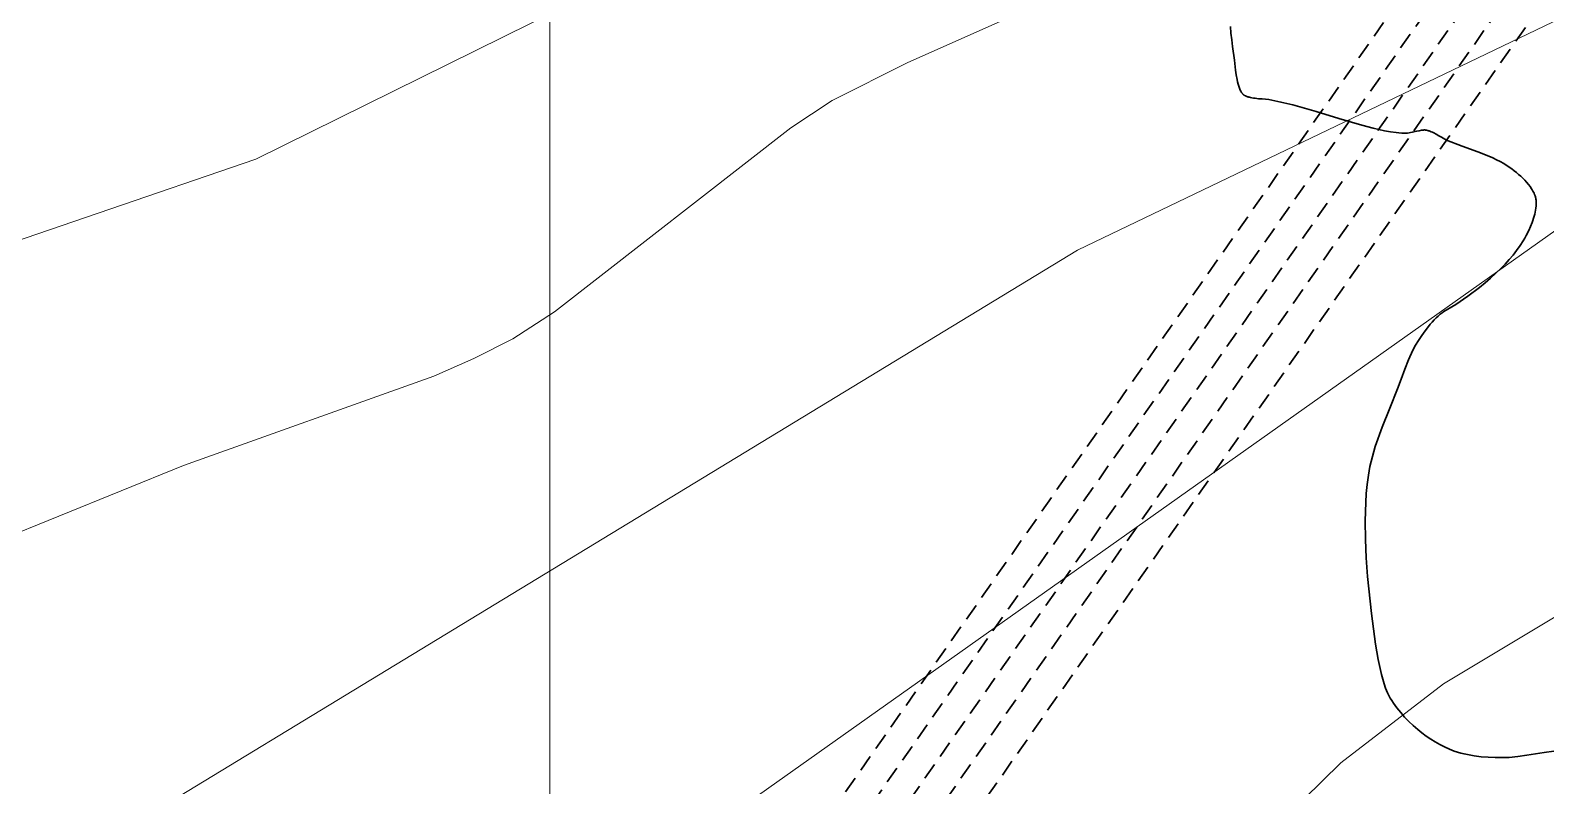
# Model space of a CAD drawing. Header units: inches. Extents: x 36473197 to 36486087, y 3899343 to 3911260.
# Drawn here: x 36479891.5 to 36480208, y 3904291.4 to 3904449.1 of the extents above; entities that cross this region are included whole.
import ezdxf

# ---------------------------------------------------------------- set-up
doc = ezdxf.new("R2010")
doc.units = ezdxf.units.IN
doc.header["$MEASUREMENT"] = 0
doc.linetypes.add('虚线', pattern=[0.0045, 0.00175, -0.001, 0.00175])
for name, color, linetype, lineweight in [('4煤底板等值线', 7, 'Continuous', 0), ('四盘区辅运巷', 7, 'Continuous', 0), ('水系', 7, 'Continuous', 0), ('经纬网', 7, 'Continuous', 0)]:
    doc.layers.add(name, color=color, linetype=linetype, lineweight=lineweight)

msp = doc.modelspace()

# ---------------------------------------------------------------- linework, layer by layer
at = {"layer": '4煤底板等值线', "color": 7, "linetype": 'Continuous', "lineweight": 0, "flags": 128}
for points in [[(36479538.99, 3904075.44), (36479647.34, 3904245.45), (36479659.34, 3904261.13), (36479668.26, 3904270.52), (36479687.67, 3904287.88), (36479719.17, 3904311.52), (36479837.88, 3904382.66), (36479872.67, 3904399.6), (36479938.59, 3904422.19), (36480105.22, 3904504.49), (36480113.49, 3904509.64), (36480124.65, 3904518.53), (36480156.97, 3904547.12), (36480174.52, 3904559.12), (36480211.72, 3904580.08), (36480270.17, 3904606.7), (36480300.32, 3904617.45)], [(36479692.88, 3903719.81), (36479715.33, 3903976.95), (36479724.45, 3904028.15), (36479733.48, 3904062.5), (36479739.54, 3904079.03), (36479745.13, 3904090.86), (36479747.27, 3904094.64), (36479750.88, 3904100.11), (36479758.98, 3904110.5), (36479772.64, 3904125.01), (36479782.46, 3904134.03), (36479801.59, 3904149.19), (36479821.82, 3904162.84), (36479848.47, 3904177.74), (36479865.22, 3904185.06), (36479908.51, 3904197.66), (36479914.43, 3904200), (36479918.91, 3904202.26), (36479931.78, 3904210.22), (36480211.83, 3904408.52), (36480254.11, 3904433.62), (36480310.04, 3904459.63), (36480483.45, 3904526.99)], [(36479580.11, 3903972.99), (36479593.09, 3904038.81), (36479606.43, 3904083.8), (36479617.78, 3904112.72), (36479624.4, 3904126.69), (36479631.85, 3904140.19), (36479644.83, 3904158.93), (36479659.44, 3904176.56), (36479669.94, 3904187.63), (36479745.53, 3904250.99), (36479851.08, 3904323.7), (36479884.34, 3904342.35), (36479923.5, 3904358.23), (36479975.77, 3904376.86), (36479984.16, 3904380.54), (36479992.29, 3904384.69), (36480000.96, 3904390.27), (36480050.34, 3904428.68), (36480058.96, 3904434.43), (36480074.79, 3904442.37), (36480123.52, 3904464.06), (36480170.31, 3904496.87), (36480211.05, 3904519.59)], [(36479659.93, 3904025.4), (36479666.24, 3904056.49), (36479672.11, 3904076.65), (36479675.79, 3904086.45), (36479680.04, 3904095.59), (36479689.94, 3904113.28), (36479701.27, 3904130.18), (36479713.8, 3904146.18), (36479720.49, 3904153.76), (36479736.51, 3904169.33), (36479771.4, 3904197.37), (36480110.24, 3904403.15), (36480225.25, 3904458.39)], [(36479783.65, 3903796.34), (36479779.04, 3903939.13), (36479780.23, 3903963.15), (36479782.79, 3903980.94), (36479786.56, 3903996.51), (36479791.88, 3904011.78), (36479798.69, 3904026.57), (36479806.88, 3904040.7), (36479816.34, 3904053.98), (36479826.98, 3904066.24), (36479838.7, 3904077.29), (36479853.01, 3904088.16), (36479934.54, 3904135.32), (36479970.04, 3904161.15), (36479983.01, 3904168.05), (36480057.36, 3904200.81), (36480070.2, 3904207.69), (36480076.36, 3904211.52), (36480088.36, 3904220.75), (36480165.26, 3904296.18), (36480186.66, 3904312.66), (36480286.22, 3904372.27)]]:
    msp.add_lwpolyline(points, dxfattribs=at)
at = {"layer": '四盘区辅运巷', "linetype": '虚线', "lineweight": 30, "ltscale": 2000, "flags": 128}
for points, elevation in [([(36479983.75, 3904157.77), (36480970.76, 3905567.89)], 0.2), ([(36479994.42, 3904162.27), (36480979.51, 3905569.43)], 0.2), ([(36479679.42, 3903733.44), (36480951.9, 3905551.42)], 0.2), ([(36479999.91, 3904158.43), (36480967.45, 3905540.53)], 0.4), ([(36479680.19, 3903744.88), (36480197.99, 3904484.7)], 0.2)]:
    msp.add_lwpolyline(points, dxfattribs=dict(at, elevation=elevation))
at = {"layer": '水系', "color": 151, "linetype": 'Continuous', "lineweight": 30, "true_color": 0x7fbfff, "flags": 128}
msp.add_lwpolyline([(36480209.71, 3904298.61), (36480207.74, 3904298.33), (36480205.9, 3904298.03), (36480204.07, 3904297.73), (36480202.23, 3904297.47), (36480200.38, 3904297.29), (36480198.92, 3904297.23), (36480197.47, 3904297.24), (36480196.01, 3904297.3), (36480194.56, 3904297.43), (36480193.12, 3904297.61), (36480192.41, 3904297.73), (36480191.7, 3904297.86), (36480191, 3904298.01), (36480190.3, 3904298.18), (36480188.93, 3904298.6), (36480188.42, 3904298.79), (36480187.91, 3904299), (36480186.9, 3904299.46), (36480185.92, 3904299.97), (36480184.95, 3904300.52), (36480184.01, 3904301.11), (36480183.09, 3904301.73), (36480182.19, 3904302.39), (36480181.32, 3904303.09), (36480180.36, 3904303.92), (36480179.45, 3904304.78), (36480178.57, 3904305.69), (36480177.74, 3904306.63), (36480176.96, 3904307.61), (36480176.59, 3904308.11), (36480176.23, 3904308.62), (36480175.89, 3904309.15), (36480175.56, 3904309.68), (36480175.26, 3904310.22), (36480174.98, 3904310.77), (36480174.78, 3904311.24), (36480174.6, 3904311.7), (36480174.27, 3904312.66), (36480173.98, 3904313.63), (36480173.72, 3904314.61), (36480173.02, 3904317.73), (36480172.47, 3904320.89), (36480172.04, 3904324.09), (36480171.66, 3904327.3), (36480170.84, 3904335.04), (36480170.56, 3904338.92), (36480170.37, 3904342.79), (36480170.32, 3904346.65), (36480170.43, 3904350.48), (36480170.56, 3904352.39), (36480170.74, 3904354.28), (36480170.99, 3904356.17), (36480171.32, 3904358.04), (36480171.83, 3904360.1), (36480172.44, 3904362.15), (36480173.85, 3904366.2), (36480175.45, 3904370.2), (36480177.09, 3904374.19), (36480177.84, 3904376.24), (36480178.59, 3904378.29), (36480179.4, 3904380.3), (36480180.3, 3904382.28), (36480180.87, 3904383.32), (36480181.49, 3904384.34), (36480182.14, 3904385.34), (36480182.83, 3904386.32), (36480183.56, 3904387.26), (36480183.93, 3904387.72), (36480184.32, 3904388.16), (36480184.72, 3904388.6), (36480185.13, 3904389.02), (36480185.56, 3904389.42), (36480186, 3904389.8), (36480186.38, 3904390.08), (36480186.78, 3904390.34), (36480187.59, 3904390.85), (36480188.41, 3904391.33), (36480189.24, 3904391.83), (36480191.75, 3904393.56), (36480194.18, 3904395.4), (36480195.36, 3904396.35), (36480196.51, 3904397.33), (36480198.73, 3904399.38), (36480199.59, 3904400.27), (36480200.41, 3904401.2), (36480201.21, 3904402.14), (36480201.96, 3904403.12), (36480202.67, 3904404.11), (36480203.33, 3904405.14), (36480203.65, 3904405.66), (36480203.94, 3904406.2), (36480204.5, 3904407.3), (36480204.87, 3904408.12), (36480205.2, 3904408.97), (36480205.35, 3904409.39), (36480205.49, 3904409.82), (36480205.62, 3904410.25), (36480205.73, 3904410.68), (36480205.83, 3904411.11), (36480205.91, 3904411.54), (36480205.98, 3904411.96), (36480206.03, 3904412.39), (36480206.04, 3904412.6), (36480206.05, 3904412.81), (36480206.05, 3904413.01), (36480206.05, 3904413.22), (36480206.04, 3904413.43), (36480206.03, 3904413.63), (36480206, 3904413.83), (36480205.96, 3904414.03), (36480205.93, 3904414.16), (36480205.9, 3904414.28), (36480205.81, 3904414.54), (36480205.71, 3904414.78), (36480205.61, 3904415.03), (36480205.49, 3904415.27), (36480205.36, 3904415.51), (36480205.22, 3904415.74), (36480205.07, 3904415.98), (36480204.76, 3904416.44), (36480204.41, 3904416.89), (36480204.05, 3904417.33), (36480203.66, 3904417.76), (36480203.25, 3904418.18), (36480202.82, 3904418.59), (36480202.37, 3904418.98), (36480201.92, 3904419.37), (36480201.45, 3904419.75), (36480200.97, 3904420.11), (36480200, 3904420.78), (36480199.26, 3904421.24), (36480198.51, 3904421.65), (36480197.76, 3904422.04), (36480196.99, 3904422.41), (36480195.43, 3904423.08), (36480193.84, 3904423.7), (36480190.57, 3904424.85), (36480187.32, 3904426.11), (36480186.24, 3904426.73), (36480185.71, 3904427.05), (36480185.17, 3904427.36), (36480184.64, 3904427.64), (36480184.37, 3904427.78), (36480184.1, 3904427.9), (36480183.83, 3904428.01), (36480183.69, 3904428.06), (36480183.56, 3904428.11), (36480183.42, 3904428.15), (36480183.28, 3904428.18), (36480183.21, 3904428.2), (36480183.14, 3904428.21), (36480183, 3904428.24), (36480182.89, 3904428.24), (36480182.77, 3904428.25), (36480182.65, 3904428.25), (36480182.54, 3904428.24), (36480182.3, 3904428.22), (36480182.07, 3904428.19), (36480181.59, 3904428.11), (36480181.11, 3904428.01), (36480180.15, 3904427.79), (36480179.18, 3904427.61), (36480178.88, 3904427.59), (36480178.58, 3904427.58), (36480177.98, 3904427.6), (36480177.38, 3904427.64), (36480176.78, 3904427.7), (36480175.58, 3904427.88), (36480174.38, 3904428.1), (36480171.99, 3904428.64), (36480169.6, 3904429.26), (36480164.84, 3904430.67), (36480160.12, 3904432.13), (36480157.65, 3904432.82), (36480155.19, 3904433.47), (36480152.73, 3904434.09), (36480150.21, 3904434.61), (36480148.78, 3904434.74), (36480148.06, 3904434.79), (36480147.35, 3904434.87), (36480147.01, 3904434.91), (36480146.68, 3904434.97), (36480146.35, 3904435.03), (36480146.19, 3904435.07), (36480146.04, 3904435.11), (36480145.89, 3904435.15), (36480145.74, 3904435.2), (36480145.59, 3904435.25), (36480145.45, 3904435.3), (36480145.32, 3904435.37), (36480145.25, 3904435.4), (36480145.19, 3904435.43), (36480145.13, 3904435.47), (36480145.06, 3904435.51), (36480145, 3904435.55), (36480144.95, 3904435.59), (36480144.91, 3904435.62), (36480144.87, 3904435.65), (36480144.8, 3904435.72), (36480144.73, 3904435.8), (36480144.67, 3904435.87), (36480144.61, 3904435.95), (36480144.55, 3904436.03), (36480144.49, 3904436.11), (36480144.43, 3904436.2), (36480144.33, 3904436.38), (36480144.23, 3904436.57), (36480144.14, 3904436.76), (36480144.06, 3904436.96), (36480143.98, 3904437.17), (36480143.9, 3904437.38), (36480143.77, 3904437.82), (36480143.66, 3904438.28), (36480143.56, 3904438.76), (36480143.39, 3904439.74), (36480143.27, 3904440.75), (36480143.05, 3904442.81), (36480142.63, 3904445.67), (36480142.44, 3904447.07), (36480142.29, 3904448.46), (36480142.19, 3904449.84)], dxfattribs=at)
at = {"layer": '经纬网', "color": 7, "linetype": 'Continuous', "lineweight": 9}
msp.add_line((36480000, 3908673.14), (36480000, 3901829.02), dxfattribs=at)

doc.saveas('drawing.dxf')
